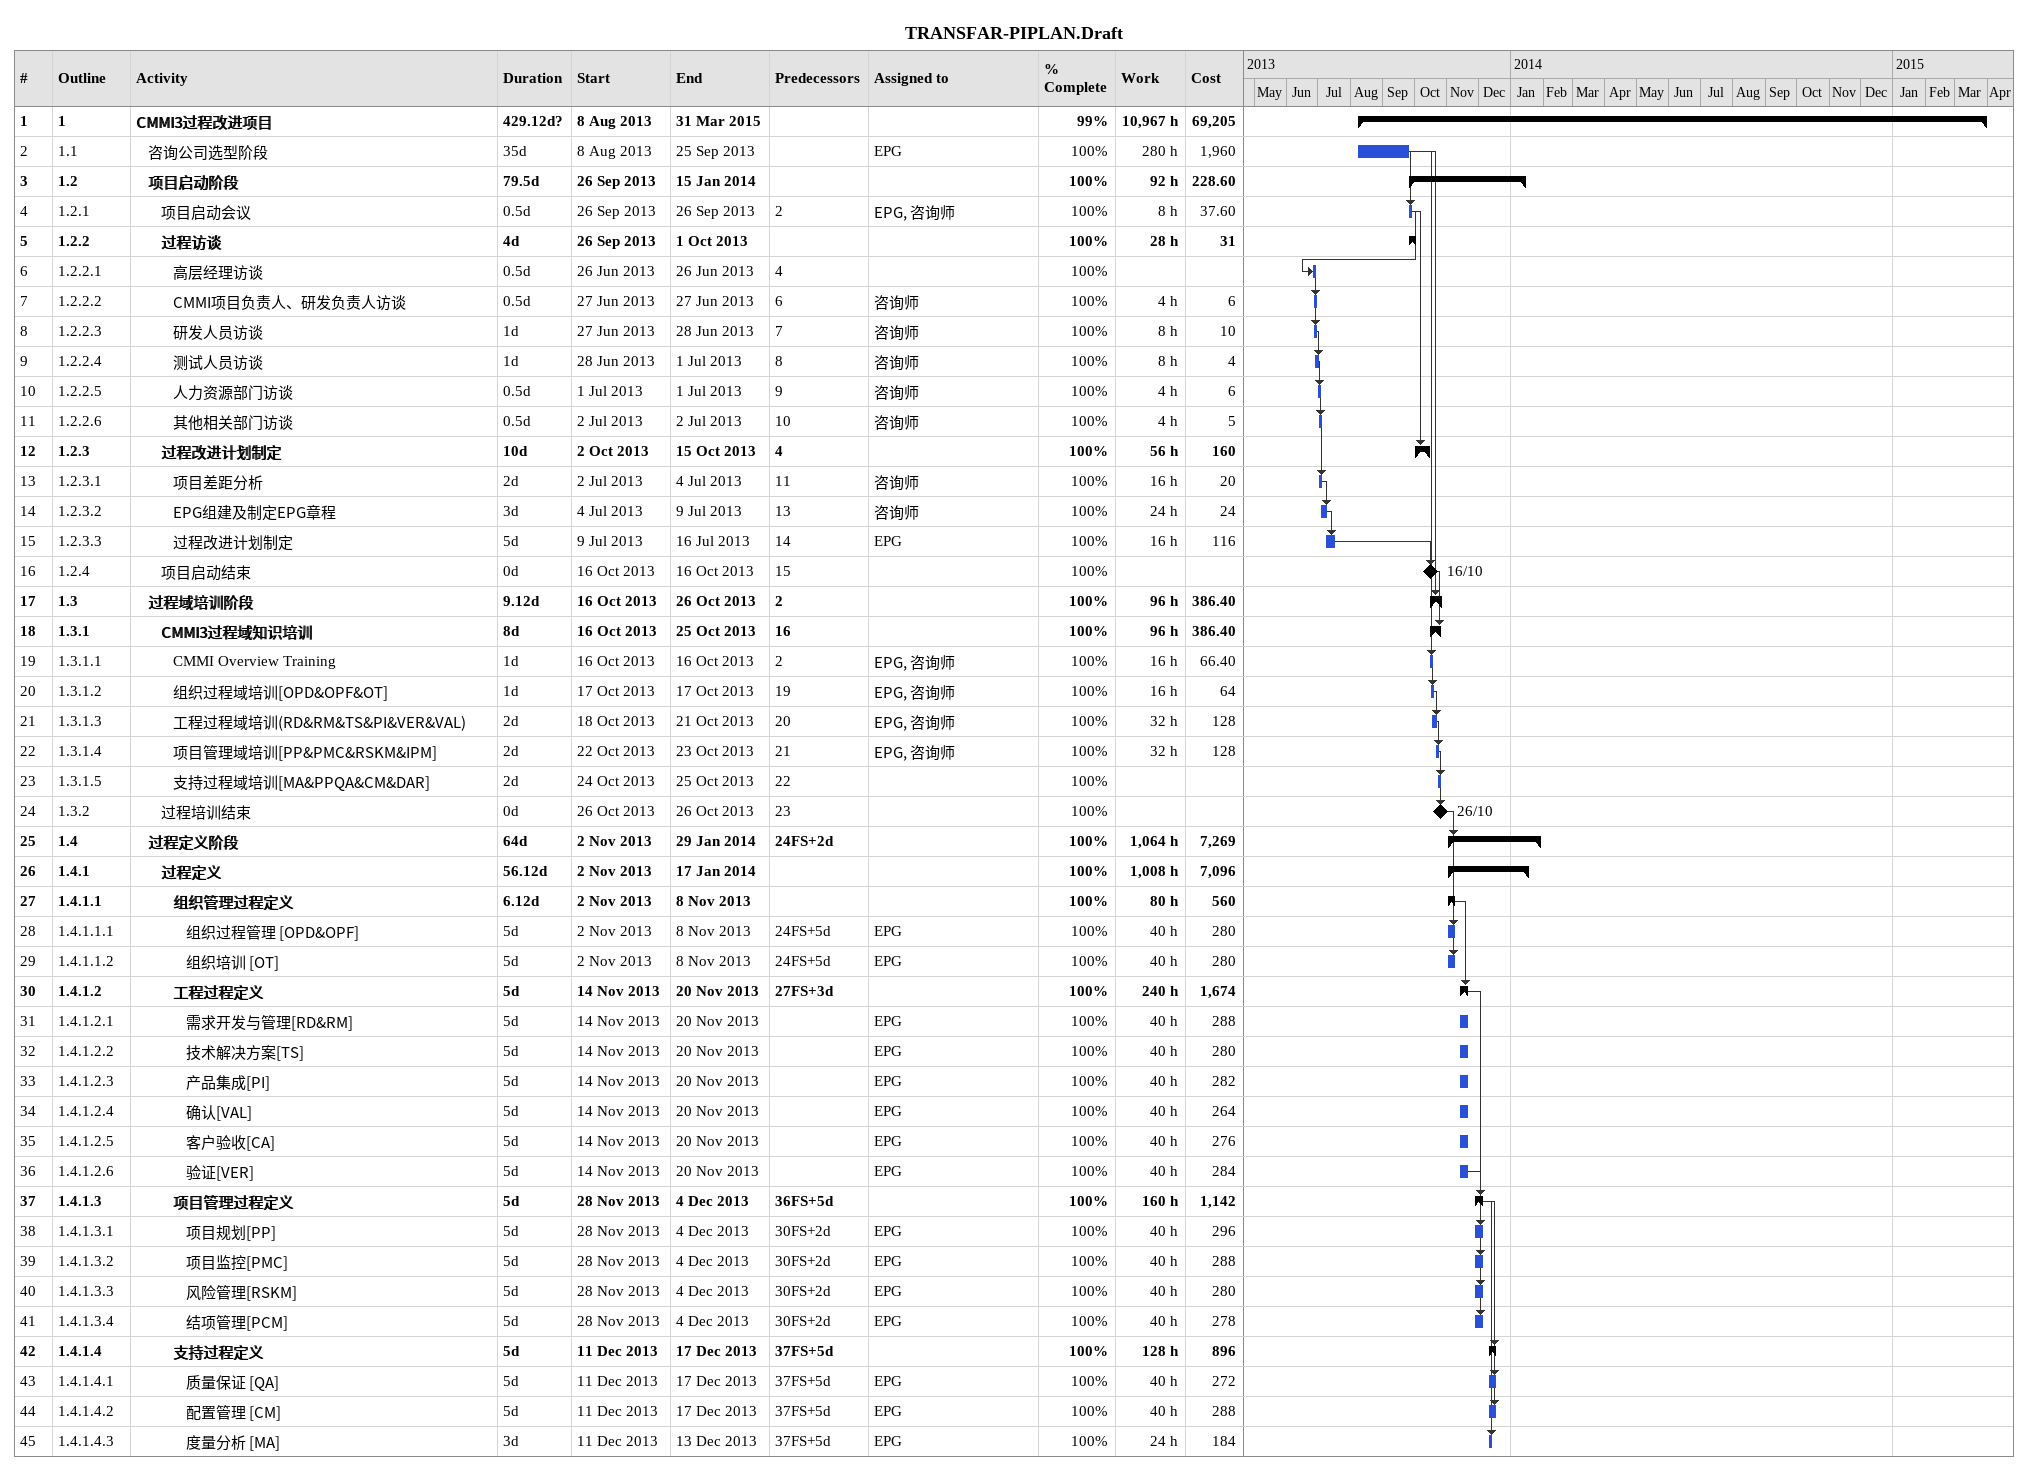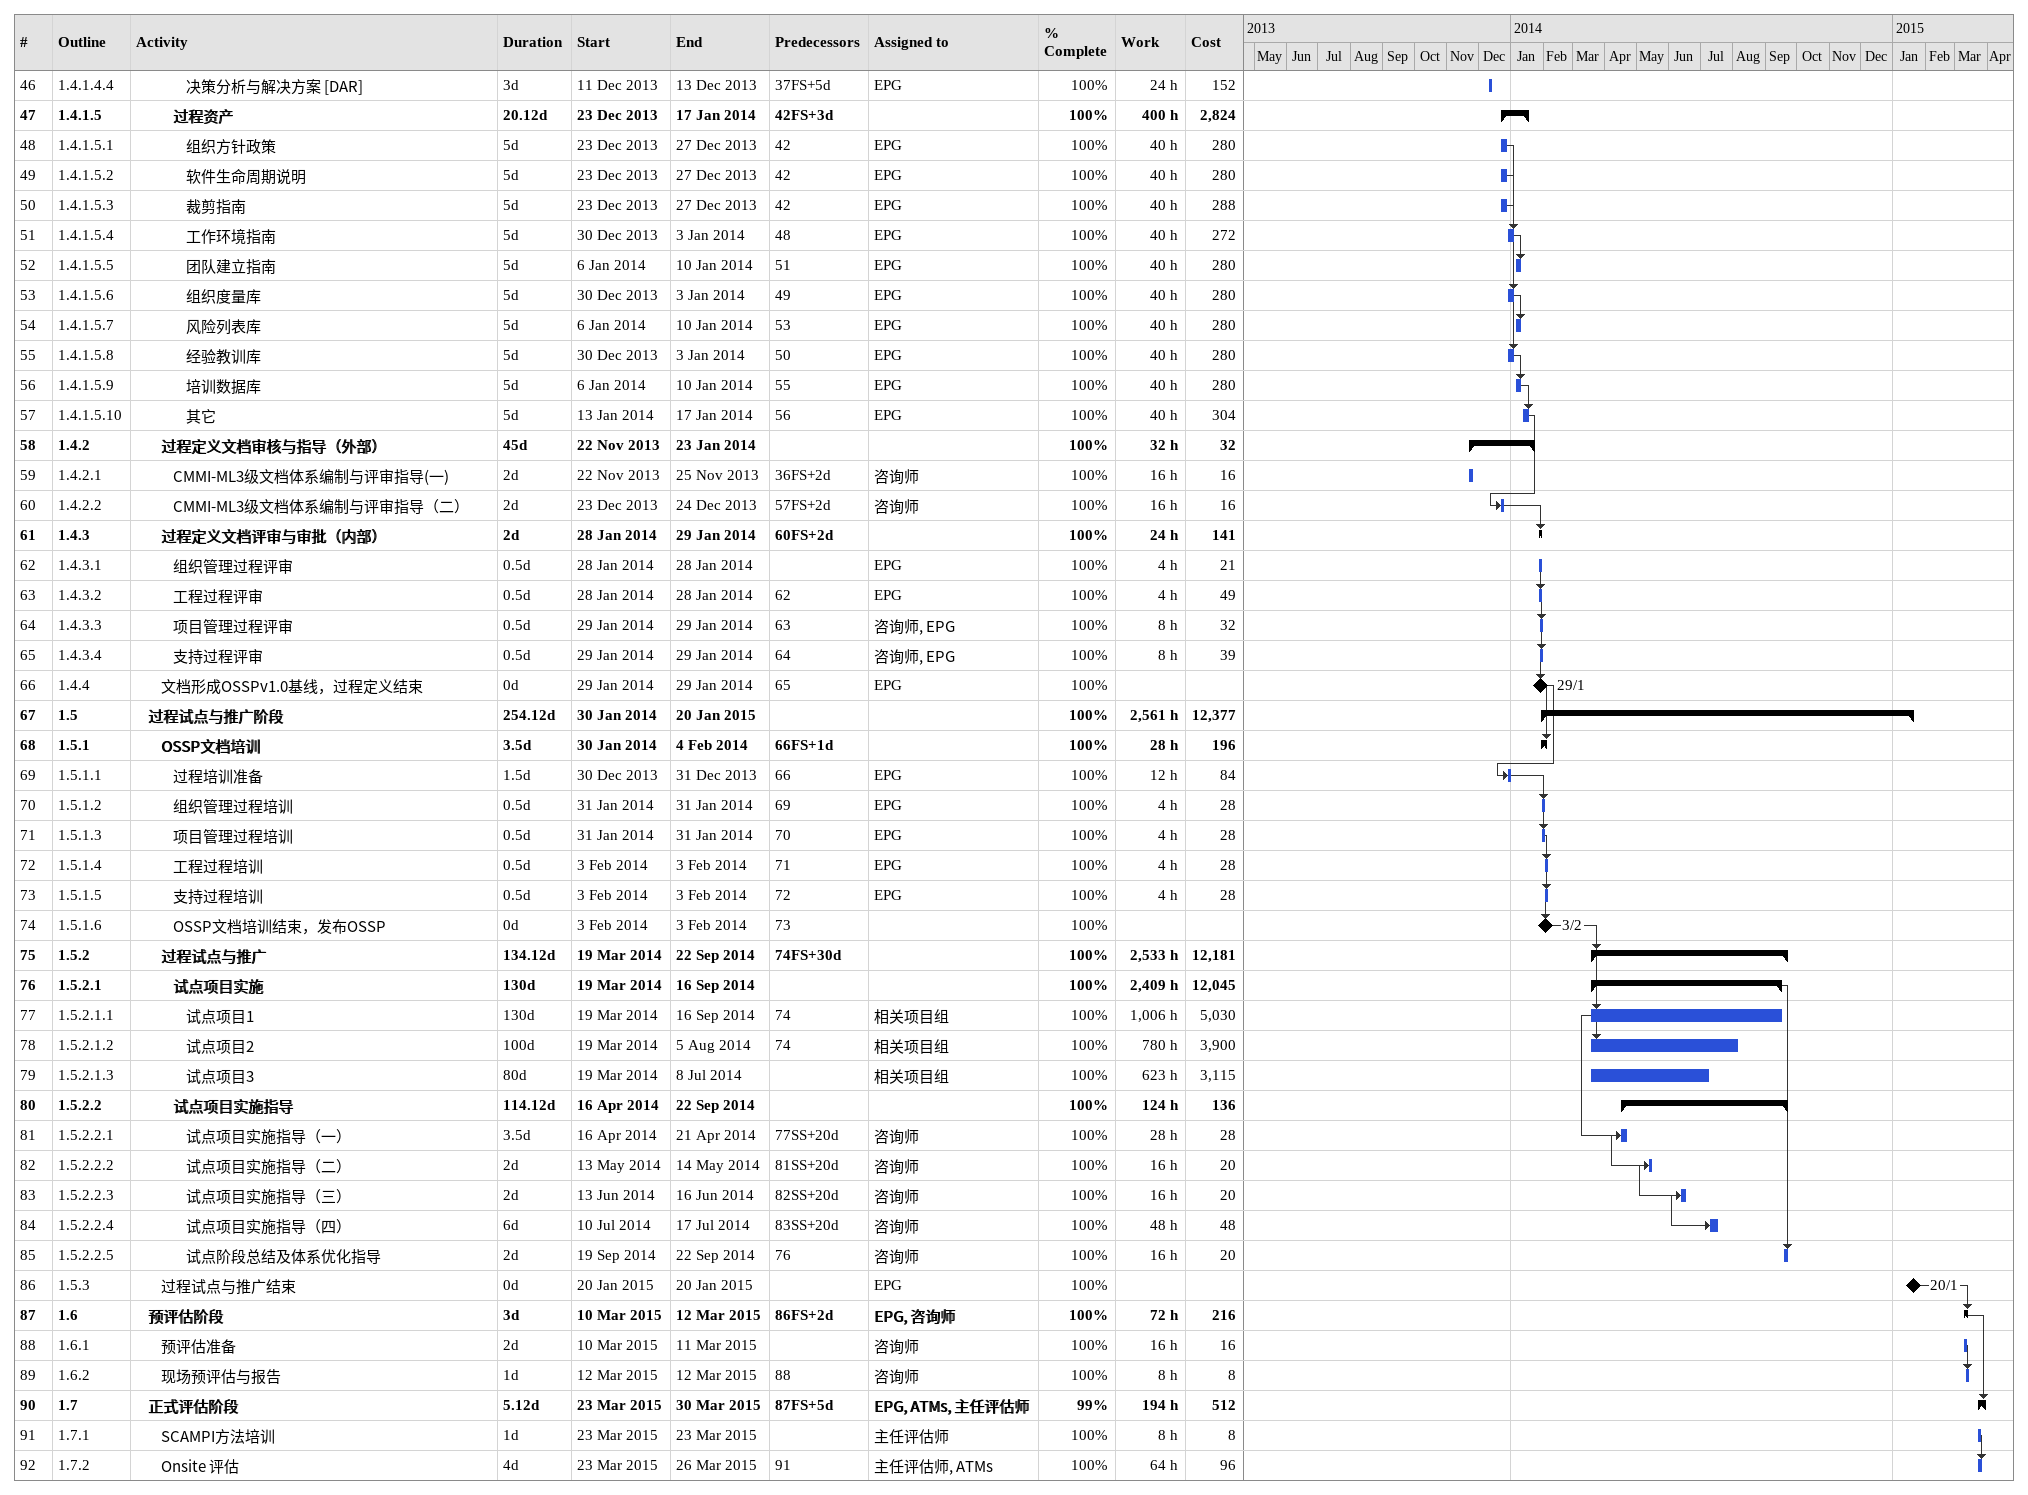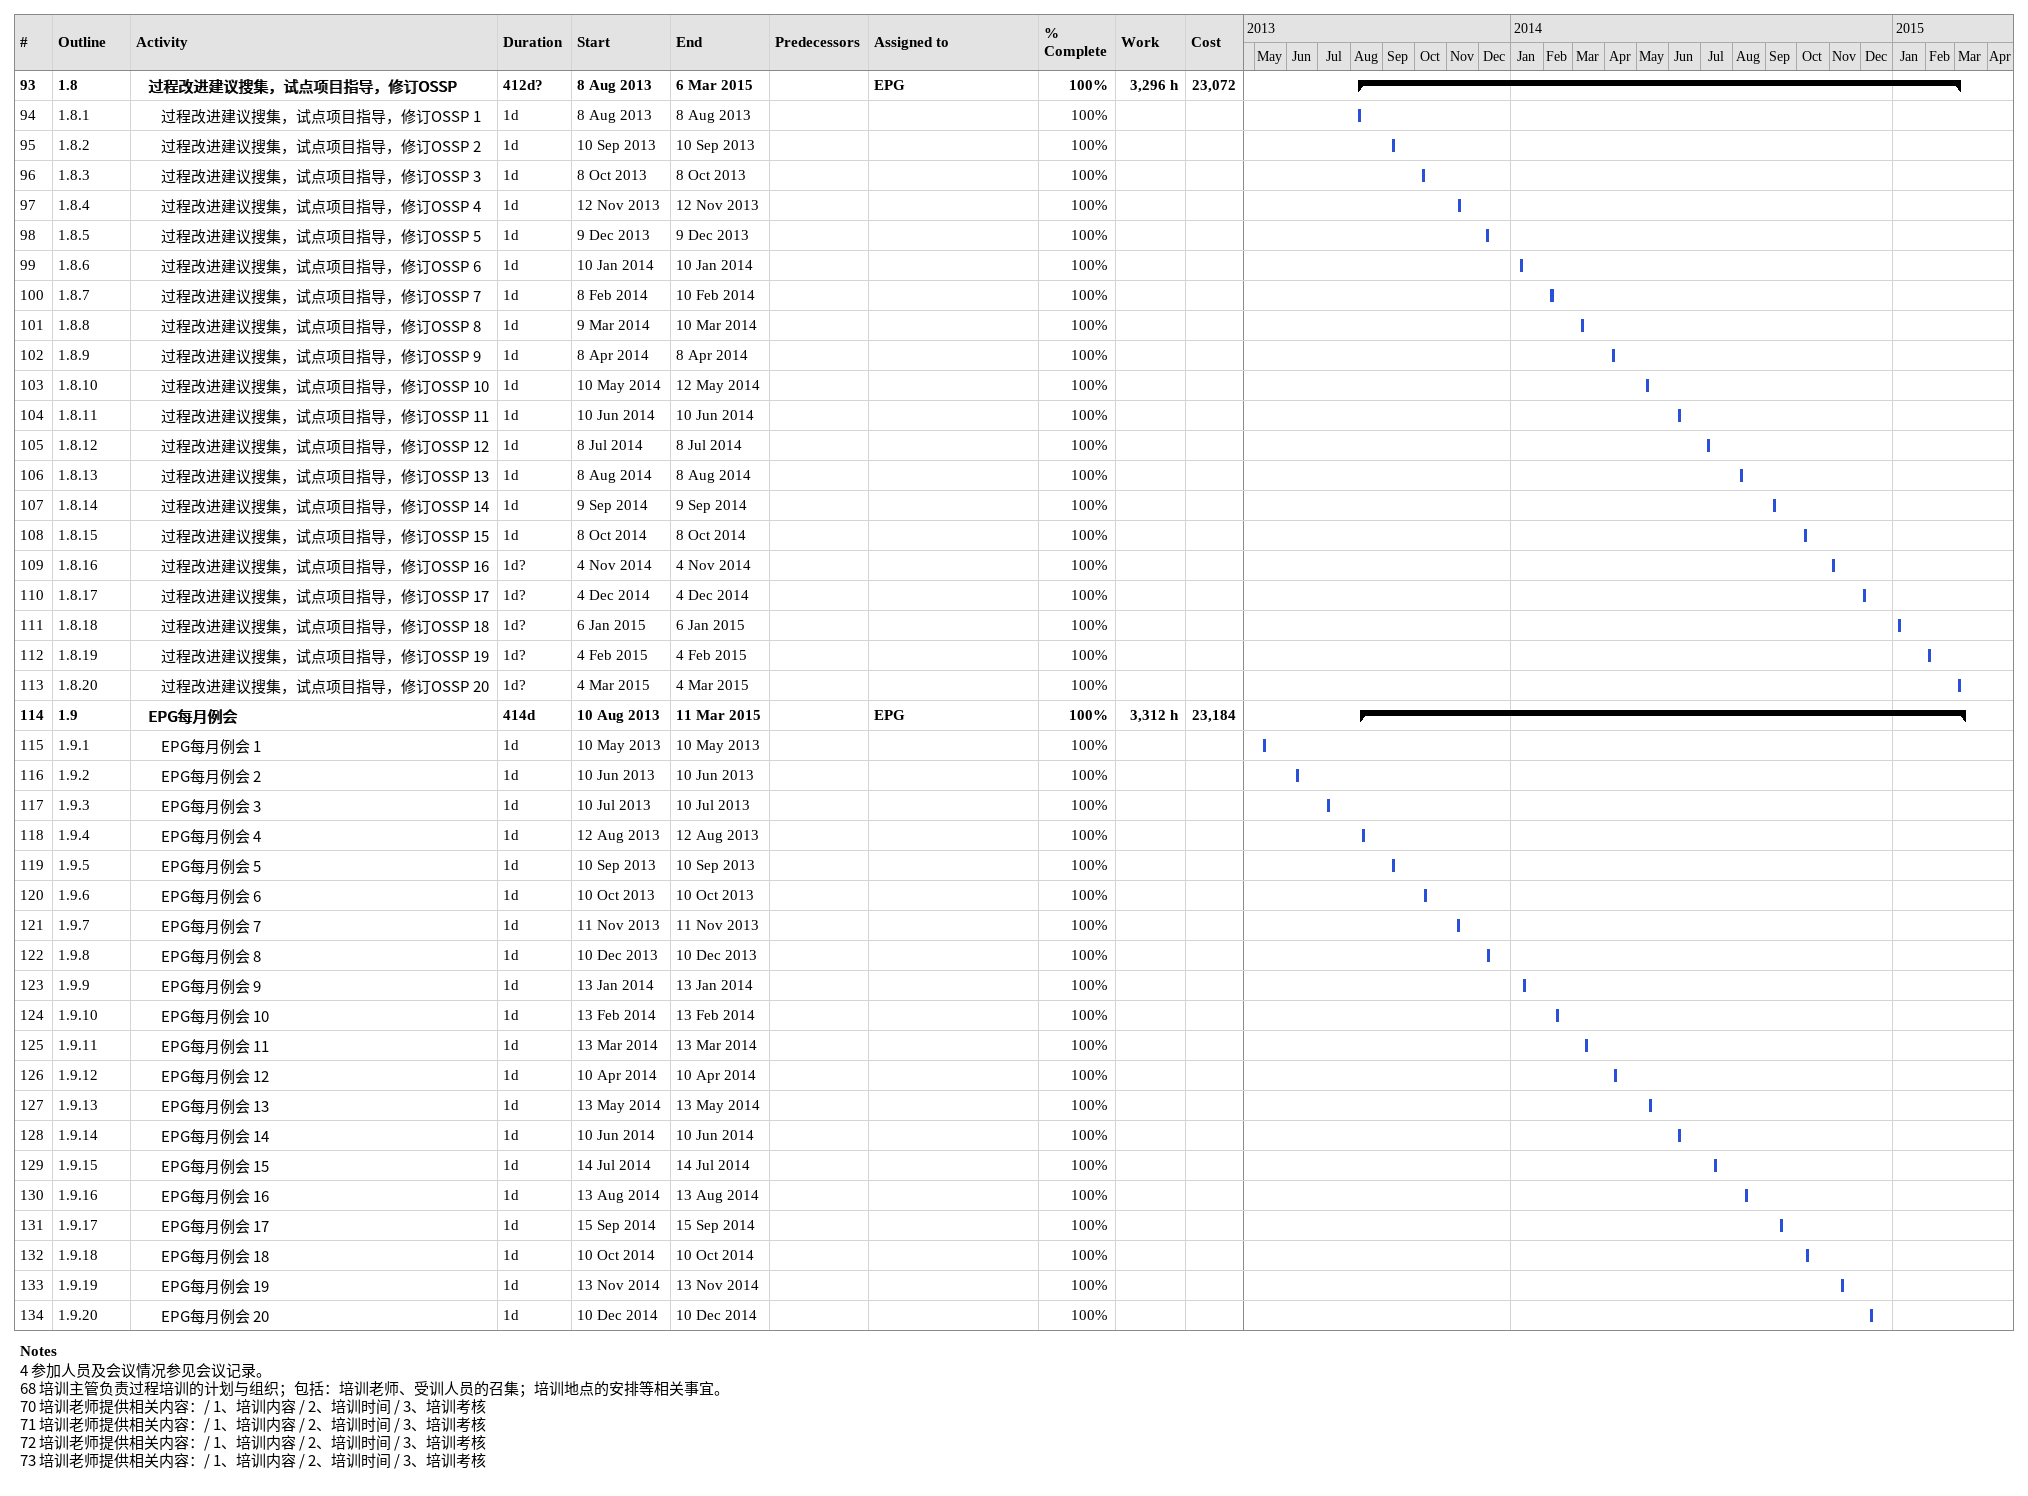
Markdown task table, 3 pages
TRANSFAR-PIPLAN.Draft

| ID | WBS | Task | Duration | Start | Finish | Predecessors | Resources | % complete | Work (h) | Cost |
|---|---|---|---|---|---|---|---|---|---|---|
| 1 | 1 | **CMMI3过程改进项目** | 429.12d? | 2013-08-08 | 2015-03-31 |  |  | 99 | 10967 | 69205 |
| 2 | 1.1 | 咨询公司选型阶段 | 35d | 2013-08-08 | 2013-09-25 |  | EPG | 100 | 280 | 1960 |
| 3 | 1.2 | **项目启动阶段** | 79.5d | 2013-09-26 | 2014-01-15 |  |  | 100 | 92 | 228.60 |
| 4 | 1.2.1 | 项目启动会议 | 0.5d | 2013-09-26 | 2013-09-26 | 2 | EPG, 咨询师 | 100 | 8 | 37.60 |
| 5 | 1.2.2 | **过程访谈** | 4d | 2013-09-26 | 2013-10-01 |  |  | 100 | 28 | 31 |
| 6 | 1.2.2.1 | 高层经理访谈 | 0.5d | 2013-06-26 | 2013-06-26 | 4 |  | 100 |  |  |
| 7 | 1.2.2.2 | CMMI项目负责人、研发负责人访谈 | 0.5d | 2013-06-27 | 2013-06-27 | 6 | 咨询师 | 100 | 4 | 6 |
| 8 | 1.2.2.3 | 研发人员访谈 | 1d | 2013-06-27 | 2013-06-28 | 7 | 咨询师 | 100 | 8 | 10 |
| 9 | 1.2.2.4 | 测试人员访谈 | 1d | 2013-06-28 | 2013-07-01 | 8 | 咨询师 | 100 | 8 | 4 |
| 10 | 1.2.2.5 | 人力资源部门访谈 | 0.5d | 2013-07-01 | 2013-07-01 | 9 | 咨询师 | 100 | 4 | 6 |
| 11 | 1.2.2.6 | 其他相关部门访谈 | 0.5d | 2013-07-02 | 2013-07-02 | 10 | 咨询师 | 100 | 4 | 5 |
| 12 | 1.2.3 | **过程改进计划制定** | 10d | 2013-10-02 | 2013-10-15 | 4 |  | 100 | 56 | 160 |
| 13 | 1.2.3.1 | 项目差距分析 | 2d | 2013-07-02 | 2013-07-04 | 11 | 咨询师 | 100 | 16 | 20 |
| 14 | 1.2.3.2 | EPG组建及制定EPG章程 | 3d | 2013-07-04 | 2013-07-09 | 13 | 咨询师 | 100 | 24 | 24 |
| 15 | 1.2.3.3 | 过程改进计划制定 | 5d | 2013-07-09 | 2013-07-16 | 14 | EPG | 100 | 16 | 116 |
| 16 | 1.2.4 | 项目启动结束 | 0d | 2013-10-16 | 2013-10-16 | 15 |  | 100 |  |  |
| 17 | 1.3 | **过程域培训阶段** | 9.12d | 2013-10-16 | 2013-10-26 | 2 |  | 100 | 96 | 386.40 |
| 18 | 1.3.1 | **CMMI3过程域知识培训** | 8d | 2013-10-16 | 2013-10-25 | 16 |  | 100 | 96 | 386.40 |
| 19 | 1.3.1.1 | CMMI Overview Training | 1d | 2013-10-16 | 2013-10-16 | 2 | EPG, 咨询师 | 100 | 16 | 66.40 |
| 20 | 1.3.1.2 | 组织过程域培训[OPD&OPF&OT] | 1d | 2013-10-17 | 2013-10-17 | 19 | EPG, 咨询师 | 100 | 16 | 64 |
| 21 | 1.3.1.3 | 工程过程域培训(RD&RM&TS&PI&VER&VAL) | 2d | 2013-10-18 | 2013-10-21 | 20 | EPG, 咨询师 | 100 | 32 | 128 |
| 22 | 1.3.1.4 | 项目管理域培训[PP&PMC&RSKM&IPM] | 2d | 2013-10-22 | 2013-10-23 | 21 | EPG, 咨询师 | 100 | 32 | 128 |
| 23 | 1.3.1.5 | 支持过程域培训[MA&PPQA&CM&DAR] | 2d | 2013-10-24 | 2013-10-25 | 22 |  | 100 |  |  |
| 24 | 1.3.2 | 过程培训结束 | 0d | 2013-10-26 | 2013-10-26 | 23 |  | 100 |  |  |
| 25 | 1.4 | **过程定义阶段** | 64d | 2013-11-02 | 2014-01-29 | 24FS+2d |  | 100 | 1064 | 7269 |
| 26 | 1.4.1 | **过程定义** | 56.12d | 2013-11-02 | 2014-01-17 |  |  | 100 | 1008 | 7096 |
| 27 | 1.4.1.1 | **组织管理过程定义** | 6.12d | 2013-11-02 | 2013-11-08 |  |  | 100 | 80 | 560 |
| 28 | 1.4.1.1.1 | 组织过程管理 [OPD&OPF] | 5d | 2013-11-02 | 2013-11-08 | 24FS+5d | EPG | 100 | 40 | 280 |
| 29 | 1.4.1.1.2 | 组织培训 [OT] | 5d | 2013-11-02 | 2013-11-08 | 24FS+5d | EPG | 100 | 40 | 280 |
| 30 | 1.4.1.2 | **工程过程定义** | 5d | 2013-11-14 | 2013-11-20 | 27FS+3d |  | 100 | 240 | 1674 |
| 31 | 1.4.1.2.1 | 需求开发与管理[RD&RM] | 5d | 2013-11-14 | 2013-11-20 |  | EPG | 100 | 40 | 288 |
| 32 | 1.4.1.2.2 | 技术解决方案[TS] | 5d | 2013-11-14 | 2013-11-20 |  | EPG | 100 | 40 | 280 |
| 33 | 1.4.1.2.3 | 产品集成[PI] | 5d | 2013-11-14 | 2013-11-20 |  | EPG | 100 | 40 | 282 |
| 34 | 1.4.1.2.4 | 确认[VAL] | 5d | 2013-11-14 | 2013-11-20 |  | EPG | 100 | 40 | 264 |
| 35 | 1.4.1.2.5 | 客户验收[CA] | 5d | 2013-11-14 | 2013-11-20 |  | EPG | 100 | 40 | 276 |
| 36 | 1.4.1.2.6 | 验证[VER] | 5d | 2013-11-14 | 2013-11-20 |  | EPG | 100 | 40 | 284 |
| 37 | 1.4.1.3 | **项目管理过程定义** | 5d | 2013-11-28 | 2013-12-04 | 36FS+5d |  | 100 | 160 | 1142 |
| 38 | 1.4.1.3.1 | 项目规划[PP] | 5d | 2013-11-28 | 2013-12-04 | 30FS+2d | EPG | 100 | 40 | 296 |
| 39 | 1.4.1.3.2 | 项目监控[PMC] | 5d | 2013-11-28 | 2013-12-04 | 30FS+2d | EPG | 100 | 40 | 288 |
| 40 | 1.4.1.3.3 | 风险管理[RSKM] | 5d | 2013-11-28 | 2013-12-04 | 30FS+2d | EPG | 100 | 40 | 280 |
| 41 | 1.4.1.3.4 | 结项管理[PCM] | 5d | 2013-11-28 | 2013-12-04 | 30FS+2d | EPG | 100 | 40 | 278 |
| 42 | 1.4.1.4 | **支持过程定义** | 5d | 2013-12-11 | 2013-12-17 | 37FS+5d |  | 100 | 128 | 896 |
| 43 | 1.4.1.4.1 | 质量保证 [QA] | 5d | 2013-12-11 | 2013-12-17 | 37FS+5d | EPG | 100 | 40 | 272 |
| 44 | 1.4.1.4.2 | 配置管理 [CM] | 5d | 2013-12-11 | 2013-12-17 | 37FS+5d | EPG | 100 | 40 | 288 |
| 45 | 1.4.1.4.3 | 度量分析 [MA] | 3d | 2013-12-11 | 2013-12-13 | 37FS+5d | EPG | 100 | 24 | 184 |
| 46 | 1.4.1.4.4 | 决策分析与解决方案 [DAR] | 3d | 2013-12-11 | 2013-12-13 | 37FS+5d | EPG | 100 | 24 | 152 |
| 47 | 1.4.1.5 | **过程资产** | 20.12d | 2013-12-23 | 2014-01-17 | 42FS+3d |  | 100 | 400 | 2824 |
| 48 | 1.4.1.5.1 | 组织方针政策 | 5d | 2013-12-23 | 2013-12-27 | 42 | EPG | 100 | 40 | 280 |
| 49 | 1.4.1.5.2 | 软件生命周期说明 | 5d | 2013-12-23 | 2013-12-27 | 42 | EPG | 100 | 40 | 280 |
| 50 | 1.4.1.5.3 | 裁剪指南 | 5d | 2013-12-23 | 2013-12-27 | 42 | EPG | 100 | 40 | 288 |
| 51 | 1.4.1.5.4 | 工作环境指南 | 5d | 2013-12-30 | 2014-01-03 | 48 | EPG | 100 | 40 | 272 |
| 52 | 1.4.1.5.5 | 团队建立指南 | 5d | 2014-01-06 | 2014-01-10 | 51 | EPG | 100 | 40 | 280 |
| 53 | 1.4.1.5.6 | 组织度量库 | 5d | 2013-12-30 | 2014-01-03 | 49 | EPG | 100 | 40 | 280 |
| 54 | 1.4.1.5.7 | 风险列表库 | 5d | 2014-01-06 | 2014-01-10 | 53 | EPG | 100 | 40 | 280 |
| 55 | 1.4.1.5.8 | 经验教训库 | 5d | 2013-12-30 | 2014-01-03 | 50 | EPG | 100 | 40 | 280 |
| 56 | 1.4.1.5.9 | 培训数据库 | 5d | 2014-01-06 | 2014-01-10 | 55 | EPG | 100 | 40 | 280 |
| 57 | 1.4.1.5.10 | 其它 | 5d | 2014-01-13 | 2014-01-17 | 56 | EPG | 100 | 40 | 304 |
| 58 | 1.4.2 | **过程定义文档审核与指导（外部）** | 45d | 2013-11-22 | 2014-01-23 |  |  | 100 | 32 | 32 |
| 59 | 1.4.2.1 | CMMI-ML3级文档体系编制与评审指导(一) | 2d | 2013-11-22 | 2013-11-25 | 36FS+2d | 咨询师 | 100 | 16 | 16 |
| 60 | 1.4.2.2 | CMMI-ML3级文档体系编制与评审指导（二） | 2d | 2013-12-23 | 2013-12-24 | 57FS+2d | 咨询师 | 100 | 16 | 16 |
| 61 | 1.4.3 | **过程定义文档评审与审批（内部）** | 2d | 2014-01-28 | 2014-01-29 | 60FS+2d |  | 100 | 24 | 141 |
| 62 | 1.4.3.1 | 组织管理过程评审 | 0.5d | 2014-01-28 | 2014-01-28 |  | EPG | 100 | 4 | 21 |
| 63 | 1.4.3.2 | 工程过程评审 | 0.5d | 2014-01-28 | 2014-01-28 | 62 | EPG | 100 | 4 | 49 |
| 64 | 1.4.3.3 | 项目管理过程评审 | 0.5d | 2014-01-29 | 2014-01-29 | 63 | 咨询师, EPG | 100 | 8 | 32 |
| 65 | 1.4.3.4 | 支持过程评审 | 0.5d | 2014-01-29 | 2014-01-29 | 64 | 咨询师, EPG | 100 | 8 | 39 |
| 66 | 1.4.4 | 文档形成OSSPv1.0基线，过程定义结束 | 0d | 2014-01-29 | 2014-01-29 | 65 | EPG | 100 |  |  |
| 67 | 1.5 | **过程试点与推广阶段** | 254.12d | 2014-01-30 | 2015-01-20 |  |  | 100 | 2561 | 12377 |
| 68 | 1.5.1 | **OSSP文档培训** | 3.5d | 2014-01-30 | 2014-02-04 | 66FS+1d |  | 100 | 28 | 196 |
| 69 | 1.5.1.1 | 过程培训准备 | 1.5d | 2013-12-30 | 2013-12-31 | 66 | EPG | 100 | 12 | 84 |
| 70 | 1.5.1.2 | 组织管理过程培训 | 0.5d | 2014-01-31 | 2014-01-31 | 69 | EPG | 100 | 4 | 28 |
| 71 | 1.5.1.3 | 项目管理过程培训 | 0.5d | 2014-01-31 | 2014-01-31 | 70 | EPG | 100 | 4 | 28 |
| 72 | 1.5.1.4 | 工程过程培训 | 0.5d | 2014-02-03 | 2014-02-03 | 71 | EPG | 100 | 4 | 28 |
| 73 | 1.5.1.5 | 支持过程培训 | 0.5d | 2014-02-03 | 2014-02-03 | 72 | EPG | 100 | 4 | 28 |
| 74 | 1.5.1.6 | OSSP文档培训结束，发布OSSP | 0d | 2014-02-03 | 2014-02-03 | 73 |  | 100 |  |  |
| 75 | 1.5.2 | **过程试点与推广** | 134.12d | 2014-03-19 | 2014-09-22 | 74FS+30d |  | 100 | 2533 | 12181 |
| 76 | 1.5.2.1 | **试点项目实施** | 130d | 2014-03-19 | 2014-09-16 |  |  | 100 | 2409 | 12045 |
| 77 | 1.5.2.1.1 | 试点项目1 | 130d | 2014-03-19 | 2014-09-16 | 74 | 相关项目组 | 100 | 1006 | 5030 |
| 78 | 1.5.2.1.2 | 试点项目2 | 100d | 2014-03-19 | 2014-08-05 | 74 | 相关项目组 | 100 | 780 | 3900 |
| 79 | 1.5.2.1.3 | 试点项目3 | 80d | 2014-03-19 | 2014-07-08 |  | 相关项目组 | 100 | 623 | 3115 |
| 80 | 1.5.2.2 | **试点项目实施指导** | 114.12d | 2014-04-16 | 2014-09-22 |  |  | 100 | 124 | 136 |
| 81 | 1.5.2.2.1 | 试点项目实施指导（一） | 3.5d | 2014-04-16 | 2014-04-21 | 77SS+20d | 咨询师 | 100 | 28 | 28 |
| 82 | 1.5.2.2.2 | 试点项目实施指导（二） | 2d | 2014-05-13 | 2014-05-14 | 81SS+20d | 咨询师 | 100 | 16 | 20 |
| 83 | 1.5.2.2.3 | 试点项目实施指导（三） | 2d | 2014-06-13 | 2014-06-16 | 82SS+20d | 咨询师 | 100 | 16 | 20 |
| 84 | 1.5.2.2.4 | 试点项目实施指导（四） | 6d | 2014-07-10 | 2014-07-17 | 83SS+20d | 咨询师 | 100 | 48 | 48 |
| 85 | 1.5.2.2.5 | 试点阶段总结及体系优化指导 | 2d | 2014-09-19 | 2014-09-22 | 76 | 咨询师 | 100 | 16 | 20 |
| 86 | 1.5.3 | 过程试点与推广结束 | 0d | 2015-01-20 | 2015-01-20 |  | EPG | 100 |  |  |
| 87 | 1.6 | **预评估阶段** | 3d | 2015-03-10 | 2015-03-12 | 86FS+2d | EPG, 咨询师 | 100 | 72 | 216 |
| 88 | 1.6.1 | 预评估准备 | 2d | 2015-03-10 | 2015-03-11 |  | 咨询师 | 100 | 16 | 16 |
| 89 | 1.6.2 | 现场预评估与报告 | 1d | 2015-03-12 | 2015-03-12 | 88 | 咨询师 | 100 | 8 | 8 |
| 90 | 1.7 | **正式评估阶段** | 5.12d | 2015-03-23 | 2015-03-30 | 87FS+5d | EPG, ATMs, 主任评估师 | 99 | 194 | 512 |
| 91 | 1.7.1 | SCAMPI方法培训 | 1d | 2015-03-23 | 2015-03-23 |  | 主任评估师 | 100 | 8 | 8 |
| 92 | 1.7.2 | Onsite 评估 | 4d | 2015-03-23 | 2015-03-26 | 91 | 主任评估师, ATMs | 100 | 64 | 96 |
| 93 | 1.8 | **过程改进建议搜集，试点项目指导，修订OSSP** | 412d? | 2013-08-08 | 2015-03-06 |  | EPG | 100 | 3296 | 23072 |
| 94 | 1.8.1 | 过程改进建议搜集，试点项目指导，修订OSSP 1 | 1d | 2013-08-08 | 2013-08-08 |  |  | 100 |  |  |
| 95 | 1.8.2 | 过程改进建议搜集，试点项目指导，修订OSSP 2 | 1d | 2013-09-10 | 2013-09-10 |  |  | 100 |  |  |
| 96 | 1.8.3 | 过程改进建议搜集，试点项目指导，修订OSSP 3 | 1d | 2013-10-08 | 2013-10-08 |  |  | 100 |  |  |
| 97 | 1.8.4 | 过程改进建议搜集，试点项目指导，修订OSSP 4 | 1d | 2013-11-12 | 2013-11-12 |  |  | 100 |  |  |
| 98 | 1.8.5 | 过程改进建议搜集，试点项目指导，修订OSSP 5 | 1d | 2013-12-09 | 2013-12-09 |  |  | 100 |  |  |
| 99 | 1.8.6 | 过程改进建议搜集，试点项目指导，修订OSSP 6 | 1d | 2014-01-10 | 2014-01-10 |  |  | 100 |  |  |
| 100 | 1.8.7 | 过程改进建议搜集，试点项目指导，修订OSSP 7 | 1d | 2014-02-08 | 2014-02-10 |  |  | 100 |  |  |
| 101 | 1.8.8 | 过程改进建议搜集，试点项目指导，修订OSSP 8 | 1d | 2014-03-09 | 2014-03-10 |  |  | 100 |  |  |
| 102 | 1.8.9 | 过程改进建议搜集，试点项目指导，修订OSSP 9 | 1d | 2014-04-08 | 2014-04-08 |  |  | 100 |  |  |
| 103 | 1.8.10 | 过程改进建议搜集，试点项目指导，修订OSSP 10 | 1d | 2014-05-10 | 2014-05-12 |  |  | 100 |  |  |
| 104 | 1.8.11 | 过程改进建议搜集，试点项目指导，修订OSSP 11 | 1d | 2014-06-10 | 2014-06-10 |  |  | 100 |  |  |
| 105 | 1.8.12 | 过程改进建议搜集，试点项目指导，修订OSSP 12 | 1d | 2014-07-08 | 2014-07-08 |  |  | 100 |  |  |
| 106 | 1.8.13 | 过程改进建议搜集，试点项目指导，修订OSSP 13 | 1d | 2014-08-08 | 2014-08-08 |  |  | 100 |  |  |
| 107 | 1.8.14 | 过程改进建议搜集，试点项目指导，修订OSSP 14 | 1d | 2014-09-09 | 2014-09-09 |  |  | 100 |  |  |
| 108 | 1.8.15 | 过程改进建议搜集，试点项目指导，修订OSSP 15 | 1d | 2014-10-08 | 2014-10-08 |  |  | 100 |  |  |
| 109 | 1.8.16 | 过程改进建议搜集，试点项目指导，修订OSSP 16 | 1d? | 2014-11-04 | 2014-11-04 |  |  | 100 |  |  |
| 110 | 1.8.17 | 过程改进建议搜集，试点项目指导，修订OSSP 17 | 1d? | 2014-12-04 | 2014-12-04 |  |  | 100 |  |  |
| 111 | 1.8.18 | 过程改进建议搜集，试点项目指导，修订OSSP 18 | 1d? | 2015-01-06 | 2015-01-06 |  |  | 100 |  |  |
| 112 | 1.8.19 | 过程改进建议搜集，试点项目指导，修订OSSP 19 | 1d? | 2015-02-04 | 2015-02-04 |  |  | 100 |  |  |
| 113 | 1.8.20 | 过程改进建议搜集，试点项目指导，修订OSSP 20 | 1d? | 2015-03-04 | 2015-03-04 |  |  | 100 |  |  |
| 114 | 1.9 | **EPG每月例会** | 414d | 2013-08-10 | 2015-03-11 |  | EPG | 100 | 3312 | 23184 |
| 115 | 1.9.1 | EPG每月例会 1 | 1d | 2013-05-10 | 2013-05-10 |  |  | 100 |  |  |
| 116 | 1.9.2 | EPG每月例会 2 | 1d | 2013-06-10 | 2013-06-10 |  |  | 100 |  |  |
| 117 | 1.9.3 | EPG每月例会 3 | 1d | 2013-07-10 | 2013-07-10 |  |  | 100 |  |  |
| 118 | 1.9.4 | EPG每月例会 4 | 1d | 2013-08-12 | 2013-08-12 |  |  | 100 |  |  |
| 119 | 1.9.5 | EPG每月例会 5 | 1d | 2013-09-10 | 2013-09-10 |  |  | 100 |  |  |
| 120 | 1.9.6 | EPG每月例会 6 | 1d | 2013-10-10 | 2013-10-10 |  |  | 100 |  |  |
| 121 | 1.9.7 | EPG每月例会 7 | 1d | 2013-11-11 | 2013-11-11 |  |  | 100 |  |  |
| 122 | 1.9.8 | EPG每月例会 8 | 1d | 2013-12-10 | 2013-12-10 |  |  | 100 |  |  |
| 123 | 1.9.9 | EPG每月例会 9 | 1d | 2014-01-13 | 2014-01-13 |  |  | 100 |  |  |
| 124 | 1.9.10 | EPG每月例会 10 | 1d | 2014-02-13 | 2014-02-13 |  |  | 100 |  |  |
| 125 | 1.9.11 | EPG每月例会 11 | 1d | 2014-03-13 | 2014-03-13 |  |  | 100 |  |  |
| 126 | 1.9.12 | EPG每月例会 12 | 1d | 2014-04-10 | 2014-04-10 |  |  | 100 |  |  |
| 127 | 1.9.13 | EPG每月例会 13 | 1d | 2014-05-13 | 2014-05-13 |  |  | 100 |  |  |
| 128 | 1.9.14 | EPG每月例会 14 | 1d | 2014-06-10 | 2014-06-10 |  |  | 100 |  |  |
| 129 | 1.9.15 | EPG每月例会 15 | 1d | 2014-07-14 | 2014-07-14 |  |  | 100 |  |  |
| 130 | 1.9.16 | EPG每月例会 16 | 1d | 2014-08-13 | 2014-08-13 |  |  | 100 |  |  |
| 131 | 1.9.17 | EPG每月例会 17 | 1d | 2014-09-15 | 2014-09-15 |  |  | 100 |  |  |
| 132 | 1.9.18 | EPG每月例会 18 | 1d | 2014-10-10 | 2014-10-10 |  |  | 100 |  |  |
| 133 | 1.9.19 | EPG每月例会 19 | 1d | 2014-11-13 | 2014-11-13 |  |  | 100 |  |  |
| 134 | 1.9.20 | EPG每月例会 20 | 1d | 2014-12-10 | 2014-12-10 |  |  | 100 |  |  |

Notes
- 4: 参加人员及会议情况参见会议记录。
- 68: 培训主管负责过程培训的计划与组织；包括：培训老师、受训人员的召集；培训地点的安排等相关事宜。
- 70: 培训老师提供相关内容： / 1、培训内容 / 2、培训时间 / 3、培训考核
- 71: 培训老师提供相关内容： / 1、培训内容 / 2、培训时间 / 3、培训考核
- 72: 培训老师提供相关内容： / 1、培训内容 / 2、培训时间 / 3、培训考核
- 73: 培训老师提供相关内容： / 1、培训内容 / 2、培训时间 / 3、培训考核
